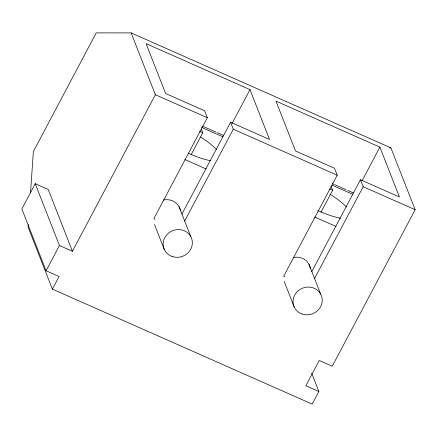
<?xml version="1.0" encoding="UTF-8"?>
<svg xmlns="http://www.w3.org/2000/svg" width="437" height="437" viewBox="0 0 437 437"><rect width="100%" height="100%" fill="white"/><g stroke="black" fill="none" stroke-linecap="round" stroke-linejoin="round"><path stroke-width="0.66" d="M28.339 224.602L28.154 227.306L52.374 289.125L312.16 404.11L318.852 391.486L311.679 373.198M30.524 192.81L33.365 151.552L96.227 32.89L131.138 32.906L390.924 147.892L415.15 209.711L332.224 366.239L319.234 360.492L305.862 385.74L318.852 391.486M131.138 32.906L155.364 94.72L72.438 251.253L48.212 189.44L35.228 183.687L21.85 208.935L46.076 270.749L59.066 276.501L52.374 289.125M46.076 270.749L59.448 245.501L35.228 183.687M181.841 214.206L230.567 122.24L269.531 139.485L249.997 89.634L146.084 43.64L165.618 93.491L204.587 110.741L207.324 117.717L153.824 218.708L155.059 219.254M191.089 154.796L202.746 132.788L201.348 129.221M232.129 123.365L249.997 89.634M184.578 221.188L233.298 129.215L230.567 122.24M311.734 271.705L360.459 179.733L399.423 196.978L379.89 147.127L275.976 101.133L295.51 150.983L334.48 168.234L337.217 175.21L283.717 276.2L284.951 276.747M320.982 212.289L332.639 190.281L331.011 186.118M362.076 180.754L379.89 147.127M314.471 278.68L363.191 186.708L360.459 179.733M389.58 147.892L390.924 147.892M155.364 94.72L207.324 117.717M233.298 129.215L337.217 175.21M363.191 186.708L415.15 209.711M202.571 126.173L216.02 132.121M217.244 132.662L223.356 135.372M332.464 183.666L334.3 184.474M334.911 184.747L345.913 189.62M347.748 190.428L353.249 192.864M201.523 127.353L222.914 136.825M332.027 185.119L352.806 194.318M199.693 131.433L202.746 132.788M329.585 188.926L332.639 190.281M184.824 159.516L206.215 168.988M314.716 217.014L336.108 226.481M59.448 245.501L72.438 251.253M308.959 264.188L320.682 294.101M284.148 281.357L294.161 306.911M179.066 206.696L190.789 236.608M154.501 224.487L164.268 249.412M163.411 200.015A14.738 13.733 -21.4 0 1 180.459 210.76M210.432 160.658A42.744 10.532 27.9 0 1 188.139 153.152M200.676 137.032A42.744 10.532 27.9 0 1 216.528 149.487M293.303 257.508A14.738 13.733 -21.4 0 1 310.352 268.252M340.756 218.227A42.744 10.532 27.9 0 1 317.803 210.541M330.017 194.17A42.744 10.532 27.9 0 1 346.421 206.985M172.446 256.595A14.738 13.733 -21.4 0 0 192.182 240.672A14.738 13.733 -21.4 0 0 168.595 233.052A14.738 13.733 -21.4 0 0 172.446 256.595M302.338 314.088A14.738 13.733 -21.4 0 0 322.074 298.165A14.738 13.733 -21.4 0 0 298.487 290.545A14.738 13.733 -21.4 0 0 302.338 314.088"/></g></svg>
